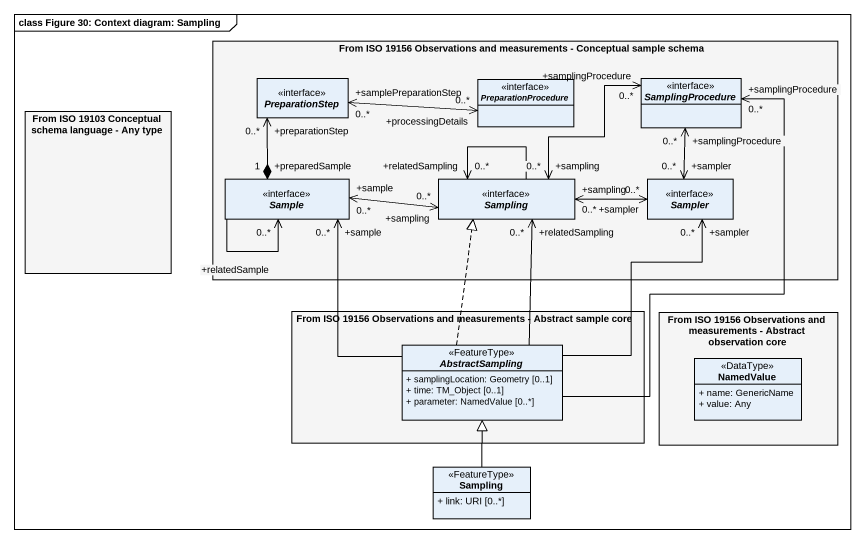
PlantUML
@startuml
mainframe class Figure 30: Context diagram: Sampling
allowmixing
hide circle
hide empty members
skinparam classAttributeIconSize 0
rectangle "From ISO 19156 Observations and measurements - Conceptual sample schema" as From_ISO_19156_Observations #F5F5F5 {
  interface PreparationStep
  interface PreparationProcedure
  interface SamplingProcedure
  interface Sample
  interface Sampling
  interface Sampler
}
rectangle "From ISO 19103 Conceptual schema language - Any type" as From_ISO_19103_Conceptual #F5F5F5
rectangle "From ISO 19156 Observations and measurements - Abstract sample core" as From_ISO_19156_Observations_2 #F5F5F5 {
  abstract class AbstractSampling <<FeatureType>> {
    + samplingLocation: Geometry [0..1]
    + time: TM_Object [0..1]
    + parameter: NamedValue [0..*]
  }
}
rectangle "From ISO 19156 Observations and measurements - Abstract observation core" as From_ISO_19156_Observations_3 #F5F5F5 {
  class NamedValue <<DataType>> {
    + name: GenericName
    + value: Any
  }
}
class "Sampling" as Sampling_2 <<FeatureType>> {
  + link: URI [0..*]
}
PreparationStep "+samplePreparationStep\n0..*" <-right-> "+processingDetails\n0..*" PreparationProcedure
Sample "+preparedSample\n1" *-up-> "+preparationStep\n0..*" PreparationStep
Sample --> "+relatedSample\n0..*" Sample
Sample "+sample\n0..*" <-right-> "+sampling\n0..*" Sampling
Sampling "+sampling\n0..*" <-right-> "+samplingProcedure\n0..*" SamplingProcedure
Sampling --> "+relatedSampling\n0..*" Sampling
Sampling "+sampling\n0..*" <-right-> "+sampler\n0..*" Sampler
Sampler "+sampler\n0..*" <-up-> "+samplingProcedure\n0..*" SamplingProcedure
AbstractSampling -up-> "+samplingProcedure\n0..*" SamplingProcedure
AbstractSampling -up-> "+sample\n0..*" Sample
AbstractSampling -up-> "+relatedSampling\n0..*" Sampling
AbstractSampling .up.|> Sampling
AbstractSampling -up-> "+sampler\n0..*" Sampler
Sampling_2 -up-|> AbstractSampling
@enduml
